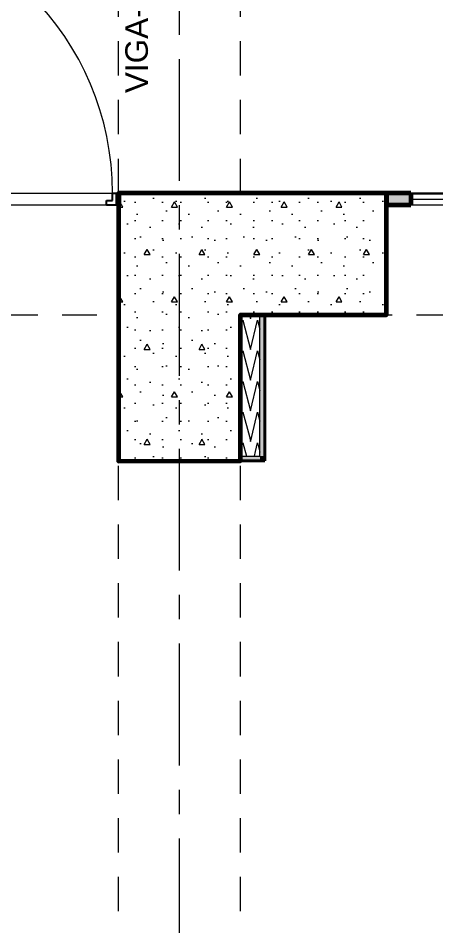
# Model space of a CAD drawing. Header units: inches. Extents: x -38 to 5698, y -33 to 92.
# Drawn here: x 300.158 to 301.873, y 14.391 to 18.118 of the extents above; entities that cross this region are included whole.
import ezdxf

# ---------------------------------------------------------------- set-up
doc = ezdxf.new("R2010")
doc.units = ezdxf.units.IN
doc.header["$MEASUREMENT"] = 0
doc.set_wipeout_variables(frame=1)
for name, pattern in [('Hidden Line', [0.195611, 0.141111, -0.0545]), ('Punto & Raya', [0.65, 0.5, -0.075, 0, -0.075]), ('Wipeout_Contour', [1, 0, -1])]:
    doc.linetypes.add(name, pattern=pattern)
for name, color, linetype in [('02 _ ARQ _ ALB _ Ejes Generales', 7, 'Continuous'), ('02 _ ARQ _ ALB _ Muros Interiores', 7, 'Continuous'), ('02 _ ARQ _ ZON _ Espacio.3D', 7, 'Continuous'), ('08 _ STR _ EXT _ 06 Columnas', 7, 'Continuous'), ('08 _ STR _ EXT _ 09 Vigas', 7, 'Continuous'), ('Acabado - Muros', 7, 'Continuous'), ('Estructura - 04 MURO', 253, 'Continuous'), ('Notas - Etiquetas', 251, 'Continuous')]:
    doc.layers.add(name, color=color, linetype=linetype)
doc.styles.add('Estilo_Generado_4', font='swisse.ttf')

# ---------------------------------------------------------------- blocks, each defined once
blk = doc.blocks.new('*X209', base_point=(2412.1771, 0))
at = {"layer": 'Estructura - 04 MURO', "color": 9, "linetype": 'Continuous', "lineweight": 5}
for p, q in [((2435.7839, 16.3999), (2435.7892, 16.38)), ((2435.7892, 16.38), (2435.7938, 16.3999)), ((2435.8088, 16.3382), (2435.8171, 16.3739)), ((2435.8171, 16.3739), (2435.827, 16.3367))]:
    blk.add_line(p, q, dxfattribs=at)
blk = doc.blocks.new('*X210', base_point=(2412.1771, 0))
at = {"layer": 'Estructura - 04 MURO', "color": 9, "linetype": 'Continuous', "lineweight": 5}
for p, q in [((2435.747, 16.3308), (2435.7571, 16.3739)), ((2435.7571, 16.3739), (2435.7716, 16.3199)), ((2435.8045, 16.3199), (2435.8088, 16.3382))]:
    blk.add_line(p, q, dxfattribs=at)
blk = doc.blocks.new('*X211', base_point=(2412.1771, 0))
at = {"layer": 'Estructura - 04 MURO', "color": 9, "linetype": 'Continuous', "lineweight": 5}
for p, q in [((2435.7849, 16.9), (2435.7892, 16.884)), ((2435.7892, 16.884), (2435.7929, 16.9)), ((2435.747, 16.8348), (2435.7571, 16.8779)), ((2435.7571, 16.8779), (2435.7892, 16.758)), ((2435.7892, 16.758), (2435.8171, 16.8779)), ((2435.8171, 16.8779), (2435.827, 16.8407)), ((2435.747, 16.7088), (2435.7571, 16.7519)), ((2435.7571, 16.7519), (2435.7892, 16.632)), ((2435.7892, 16.632), (2435.8171, 16.7519)), ((2435.8171, 16.7519), (2435.827, 16.7147)), ((2435.747, 16.5828), (2435.7571, 16.6259)), ((2435.7571, 16.6259), (2435.7892, 16.506)), ((2435.7892, 16.506), (2435.8171, 16.6259)), ((2435.8171, 16.6259), (2435.827, 16.5887)), ((2435.747, 16.4568), (2435.7571, 16.4999)), ((2435.7571, 16.4999), (2435.7839, 16.3999)), ((2435.7938, 16.3999), (2435.8171, 16.4999)), ((2435.8171, 16.4999), (2435.827, 16.4627))]:
    blk.add_line(p, q, dxfattribs=at)

msp = doc.modelspace()

# ---------------------------------------------------------------- hatches: boundary and pattern name
at = {"layer": '08 _ STR _ EXT _ 06 Columnas', "linetype": 'Continuous', "lineweight": 9}
h = msp.add_hatch(dxfattribs=at)
h.set_pattern_fill('HORMIGÓN_EN_MASA_0002', style=0, pattern_type=2)
h.set_pattern_definition([(0, (277.50004, 6e-09), (0, 0.3897114), [0.024375, -0.200625]), (0, (277.61254, 0.19486), (0, 0.3897114), [0.024375, -0.200625]), (60, (277.50004, 6e-09), (-0.3375, 0.1948557), [0.024375, -0.200625]), (60, (277.72504, 6e-09), (-0.3375, 0.1948557), [0.024375, -0.200625]), (120, (277.5244, 6e-09), (0.3375, 0.1948557), [0.024375, -0.200625]), (120, (277.7494, 6e-09), (0.3375, 0.1948557), [0.024375, -0.200625]), (0, (277.50004, 0.0375), (0, 0.075), [0, -0.075, 0, -0.1125]), (45, (277.53754, 0.0375), (-0.053033, 0.053033), [0, -0.05625, 0, -0.09375])])
h.paths.add_polyline_path([(301.67, 17.4), (300.57, 17.4), (300.57, 16.2998), (301.07, 16.2999), (301.07, 16.9), (301.67, 16.9001)])
at = {"layer": 'Estructura - 04 MURO', "linetype": 'Continuous', "lineweight": 9}
for points in [[(301.17, 16.9), (301.15, 16.9), (301.15, 16.3199), (301.17, 16.3199)], [(301.15, 16.3199), (301.07, 16.3199), (301.07, 16.2999), (301.15, 16.2999)], [(301.17, 16.3199), (301.15, 16.3199), (301.17, 16.2999)], [(301.15, 16.2999), (301.17, 16.2999), (301.15, 16.3199)]]:
    msp.add_hatch(color=252, dxfattribs=at).paths.add_polyline_path(points)

# ---------------------------------------------------------------- linework, layer by layer
at = {"layer": '02 _ ARQ _ ALB _ Ejes Generales', "color": 252, "linetype": 'Punto & Raya', "lineweight": 13}
msp.add_line((300.82, 3.05), (300.82, 44.9), dxfattribs=at)
at = {"layer": '02 _ ARQ _ ALB _ Muros Interiores', "color": 165, "linetype": 'Continuous', "lineweight": 25}
for p, q in [((300.52, 17.35), (300.52, 17.37)), ((300.52, 17.37), (300.545, 17.37)), ((300.545, 17.37), (300.545, 17.4)), ((300.545, 17.4), (300.57, 17.4)), ((300.57, 17.4), (300.57, 17.35)), ((300.57, 17.35), (300.52, 17.35))]:
    msp.add_line(p, q, dxfattribs=at)
at = {"layer": '02 _ ARQ _ ALB _ Muros Interiores', "color": 7, "linetype": 'Continuous', "lineweight": 80}
msp.add_line((300.57, 17.35), (300.57, 17.4), dxfattribs=at)
msp.add_line((300.57, 17.35), (300.57, 17.4), dxfattribs=at)
msp.add_line((300.57, 17.35), (300.57, 17.4), dxfattribs=at)
at = {"layer": '02 _ ARQ _ ALB _ Muros Interiores', "color": 7, "linetype": 'Continuous', "lineweight": 15}
msp.add_arc((299.395, 17.4), 1.15, 0, 90, dxfattribs=at)
at = {"layer": '02 _ ARQ _ ZON _ Espacio.3D', "color": 254, "linetype": 'Continuous', "lineweight": 0, "flags": 128}
msp.add_lwpolyline([(285.82, 11.584, 1.006545), (290.9535, 6.4505), (297.3949, 6.4505), (297.3958, 7.7), (297.6258, 7.7), (297.6258, 6.4505), (302.4195, 6.4505), (302.4195, 7.7), (302.995, 7.7), (302.995, 17.35), (301.67, 17.35), (301.67, 16.9001), (301.07, 16.9), (301.07, 16.2999), (300.57, 16.2998), (300.57, 17.35), (297.52, 17.35), (297.52, 26.5963), (285.82, 26.5963), (285.82, 22.7663), (287.07, 22.7663), (287.07, 22.4977), (285.82, 22.4977)], format="xyb", close=True, dxfattribs=at)
msp.add_lwpolyline([(297.57, 17.4), (322.07, 17.4)], dxfattribs=at)
at = {"layer": '08 _ STR _ EXT _ 06 Columnas', "color": 7, "linetype": 'Continuous', "lineweight": 60, "flags": 128}
msp.add_lwpolyline([(301.67, 17.4), (300.57, 17.4), (300.57, 16.2998), (301.07, 16.2999), (301.07, 16.9), (301.67, 16.9001)], close=True, dxfattribs=at)
at = {"layer": '08 _ STR _ EXT _ 09 Vigas', "color": 251, "linetype": 'Hidden Line', "lineweight": 13}
for p, q in [((300.57, 17.4), (300.57, 29.7)), ((301.07, 17.4), (301.07, 29.7)), ((294.07, 16.9), (300.57, 16.9)), ((300.57, 7.7), (300.57, 16.9)), ((301.07, 16.9), (307.57, 16.9)), ((301.07, 7.7), (301.07, 16.9))]:
    msp.add_line(p, q, dxfattribs=at)
at = {"layer": 'Acabado - Muros', "color": 7, "linetype": 'Continuous', "lineweight": 60}
msp.add_line((301.67, 17.4), (301.67, 17.35), dxfattribs=at)
at = {"layer": 'Estructura - 04 MURO', "color": 143, "linetype": 'Continuous', "lineweight": 5}
for p, q in [((301.15, 16.3999), (301.15, 16.9)), ((301.15, 16.3199), (301.15, 16.3999)), ((301.15, 16.3199), (301.15, 16.3999)), ((301.07, 16.3199), (301.15, 16.3199))]:
    msp.add_line(p, q, dxfattribs=at)
at = {"layer": 'Estructura - 04 MURO', "color": 7, "linetype": 'Continuous', "lineweight": 40, "flags": 128}
for points in [[(301.17, 16.9), (301.15, 16.9)], [(301.17, 16.3199), (301.17, 16.9)], [(301.07, 16.2999), (301.17, 16.2999)], [(301.17, 16.2999), (301.17, 16.3199)]]:
    msp.add_lwpolyline(points, dxfattribs=at)

# ---------------------------------------------------------------- block references
at = {"layer": 'Estructura - 04 MURO', "color": 7, "lineweight": 80}
for name in ['*X211', '*X209', '*X210']:
    msp.add_blockref(name, (277.5, 0), dxfattribs=at)

# ---------------------------------------------------------------- texts
at = {"layer": 'Notas - Etiquetas', "color": 8, "linetype": 'Continuous', "lineweight": 13, "insert": (300.5976, 17.8104), "char_height": 0.0925, "attachment_point": 1, "rotation": 90, "style": 'Estilo_Generado_4'}
msp.add_mtext('\\A1;{\\pql;\\fSwis721 Ex BT|b0|i0|c0|p34;VIGA-103\\fSwis721 Ex BT|b0|i0|c0|p34; \\fSwis721 Ex BT|b0|i0|c0|p34;0.90\\fSwis721 Ex BT|b0|i0|c0|p34;x\\fSwis721 Ex BT|b0|i0|c0|p34;0.50\\fSwis721 Ex BT|b0|i0|c0|p34;m}', dxfattribs=at)

# ---------------------------------------------------------------- next in the draw order: wipeouts: each hides what was drawn before it
at = {"color": 254, "linetype": 'Wipeout_Contour', "lineweight": 0, "ltscale": 14624.788178}
msp.add_wipeout([(301.77, 17.35), (303.4575, 17.35), (303.4575, 17.367), (303.441, 17.367), (303.441, 17.4), (301.77, 17.4)], dxfattribs=at).dxf.layer = 'Acabado - Muros'

# ---------------------------------------------------------------- next in the draw order: linework, layer by layer
at = {"layer": 'Acabado - Muros', "color": 7, "linetype": 'Continuous', "lineweight": 60}
msp.add_line((301.77, 17.35), (301.67, 17.35), dxfattribs=at)
at = {"layer": 'Acabado - Muros', "color": 251, "linetype": 'Continuous', "lineweight": 13, "flags": 128}
for points in [[(303.441, 17.4), (301.77, 17.4)], [(305.145, 17.35), (303.4575, 17.35), (301.77, 17.35)]]:
    msp.add_lwpolyline(points, dxfattribs=at)

# ---------------------------------------------------------------- next in the draw order: wipeouts: each hides what was drawn before it
at = {"color": 254, "linetype": 'Wipeout_Contour', "lineweight": 0, "ltscale": 9749.37837}
msp.add_wipeout([(301.77, 17.395), (301.77, 17.375), (303.441, 17.375), (303.441, 17.395)], dxfattribs=at).dxf.layer = 'Acabado - Muros'

# ---------------------------------------------------------------- next in the draw order: hatches: boundary and pattern name
at = {"layer": 'Acabado - Muros', "linetype": 'Continuous', "lineweight": 0}
msp.add_hatch(color=254, dxfattribs=at).paths.add_polyline_path([(301.77, 17.4), (301.67, 17.4), (301.67, 17.35), (301.77, 17.35)])

# ---------------------------------------------------------------- next in the draw order: linework, layer by layer
at = {"layer": '08 _ STR _ EXT _ 09 Vigas', "color": 251, "linetype": 'Hidden Line', "lineweight": 13}
msp.add_line((287.07, 17.4), (307.57, 17.4), dxfattribs=at)
at = {"layer": 'Acabado - Muros', "color": 7, "linetype": 'Continuous', "lineweight": 60}
for q in [(301.67, 17.4), (301.77, 17.35)]:
    msp.add_line((301.77, 17.4), q, dxfattribs=at)
at = {"layer": 'Acabado - Muros', "color": 7, "linetype": 'Continuous', "lineweight": 13, "flags": 128}
msp.add_lwpolyline([(301.77, 17.395), (301.77, 17.375), (303.441, 17.375), (303.441, 17.395)], close=True, dxfattribs=at)

doc.saveas('drawing.dxf')
